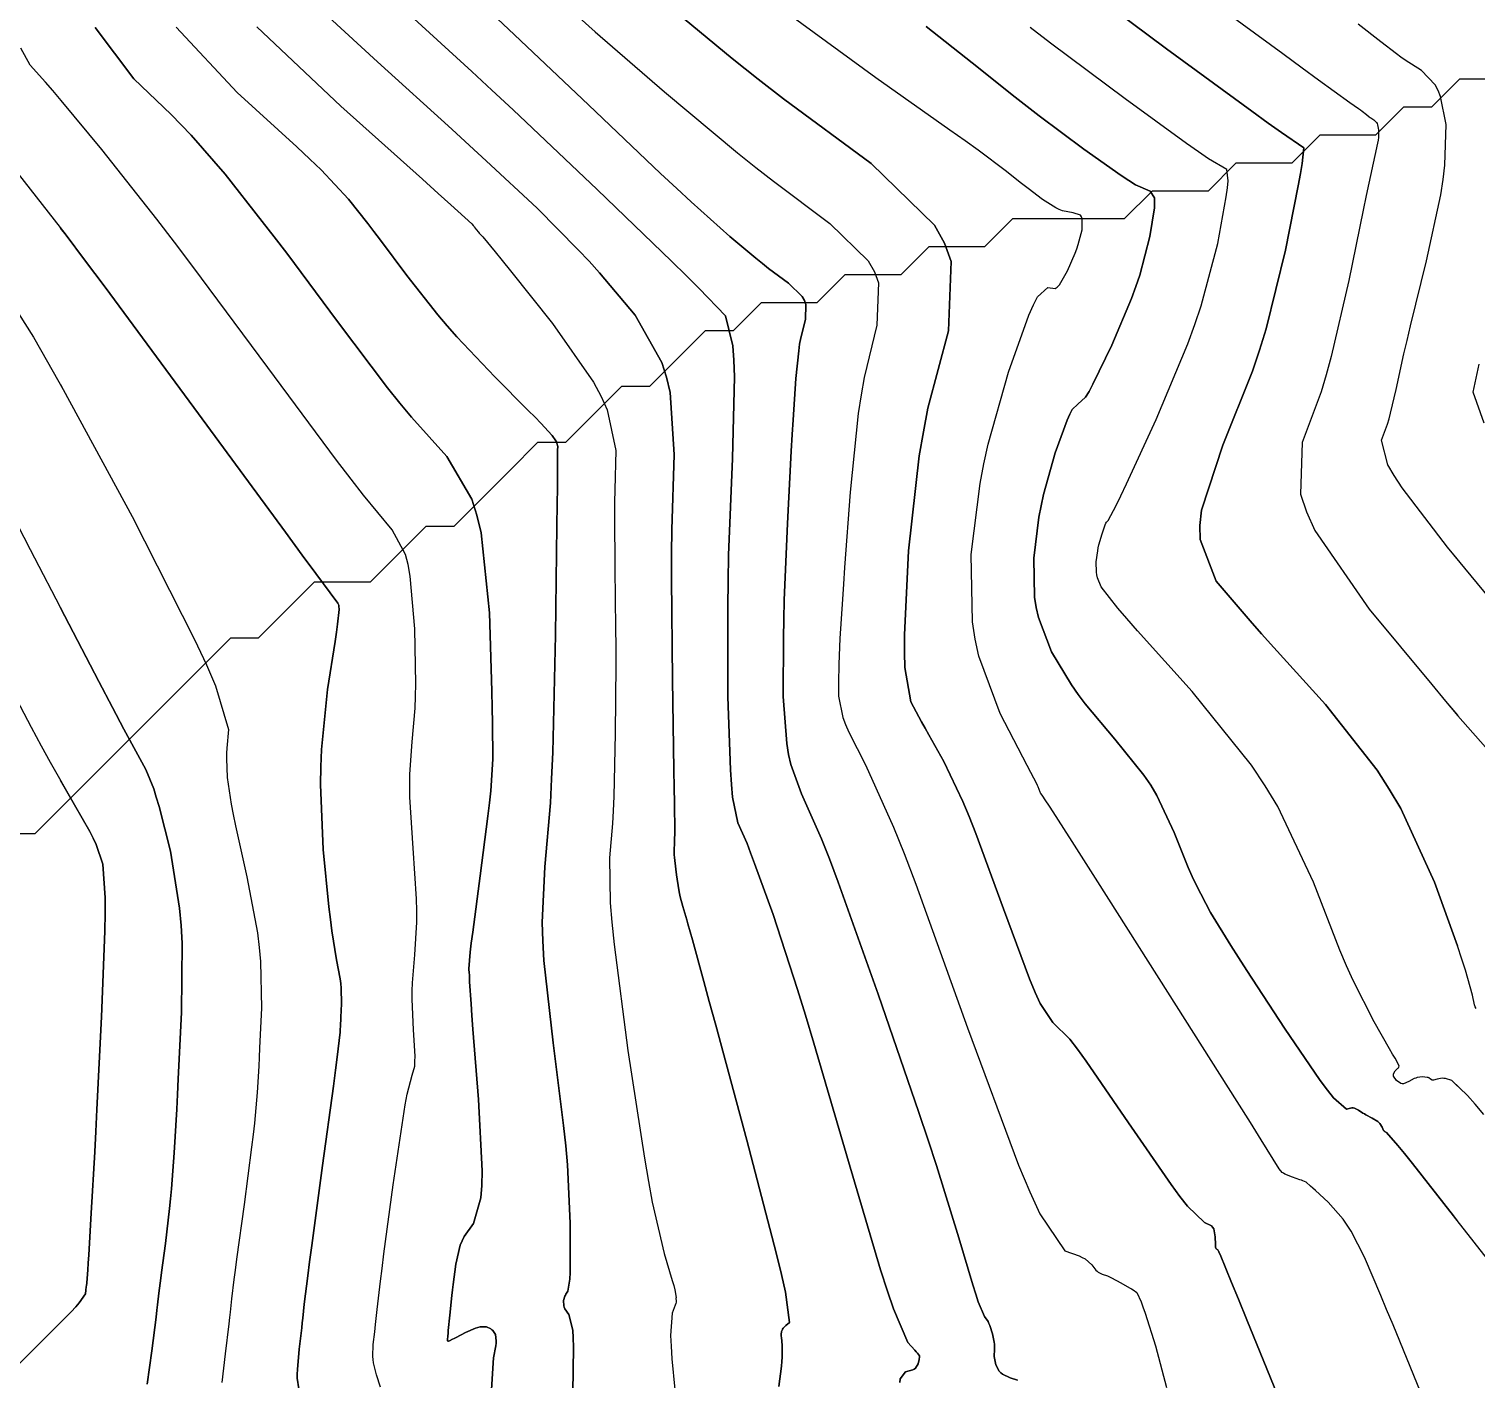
# Model space of a CAD drawing. Header units: metres. Extents: x 837475 to 838479, y 1189012 to 1191015.
# Drawn here: x 837823.8 to 837875.6, y 1189698.7 to 1189747 of the extents above; entities that cross this region are included whole.
import ezdxf

# ---------------------------------------------------------------- set-up
doc = ezdxf.new("R2010")
doc.units = ezdxf.units.M
doc.header["$LTSCALE"] = 0.3
for name, color, linetype in [('COTAS 10', 1, 'Continuous'), ('COTAS INT', 252, 'Continuous'), ('DRENAJE', 5, 'Continuous')]:
    doc.layers.add(name, color=color, linetype=linetype)

msp = doc.modelspace()

# ---------------------------------------------------------------- linework, layer by layer
at = {"layer": 'COTAS 10'}
for points, elevation in [([(837840.549, 1189747.41), (837841.168, 1189746.829), (837843.815, 1189744.318), (837846.401, 1189741.872), (837846.98, 1189741.331), (837847.5, 1189740.851), (837848.882, 1189739.61), (837849.809, 1189738.835), (837850.042, 1189738.648), (837850.265, 1189738.473), (837850.983, 1189737.939), (837851.47, 1189737.463), (837851.547, 1189737.324), (837851.6, 1189737.183), (837851.58, 1189736.647), (837851.416, 1189735.985), (837851.377, 1189735.763), (837851.342, 1189735.525), (837851.239, 1189734.528), (837851.143, 1189733.061), (837851.111, 1189732.527), (837851.078, 1189731.937), (837850.94, 1189729.345), (837850.825, 1189726.6), (837850.806, 1189725.914), (837850.793, 1189725.259), (837850.791, 1189723.162), (837850.913, 1189721.478), (837850.978, 1189721.085), (837851.056, 1189720.723), (837851.448, 1189719.678), (837852.16, 1189718.069), (837852.439, 1189717.352), (837852.754, 1189716.517), (837854.19, 1189712.517), (837855.647, 1189708.28), (837855.975, 1189707.294), (837856.271, 1189706.389), (837857.071, 1189703.8), (837857.57, 1189702.116), (837857.677, 1189701.782), (837857.77, 1189701.506), (837857.995, 1189700.985), (837858.121, 1189700.802), (837858.152, 1189700.738), (837858.182, 1189700.668), (837858.278, 1189700.367), (837858.341, 1189700.069), (837858.35, 1189700), (837858.355, 1189699.938), (837858.346, 1189699.763), (837858.334, 1189699.604), (837858.338, 1189699.551), (837858.345, 1189699.494), (837858.398, 1189699.258), (837858.521, 1189699.027), (837858.572, 1189698.974), (837858.631, 1189698.926), (837858.908, 1189698.79), (837859.176, 1189698.706)], 1750), ([(837859.176, 1189698.706), (837858.908, 1189698.79), (837858.631, 1189698.926), (837858.572, 1189698.974), (837858.521, 1189699.027), (837858.398, 1189699.258), (837858.345, 1189699.494), (837858.338, 1189699.551), (837858.334, 1189699.604), (837858.346, 1189699.763), (837858.355, 1189699.938), (837858.35, 1189700), (837858.341, 1189700.069), (837858.278, 1189700.367), (837858.182, 1189700.668), (837858.152, 1189700.738), (837858.121, 1189700.802), (837857.995, 1189700.985), (837857.77, 1189701.506), (837857.677, 1189701.782), (837857.57, 1189702.116), (837857.071, 1189703.8), (837856.271, 1189706.389), (837855.975, 1189707.294), (837855.647, 1189708.28), (837854.19, 1189712.517), (837852.754, 1189716.517), (837852.439, 1189717.352), (837852.16, 1189718.069), (837851.448, 1189719.678), (837851.056, 1189720.723), (837850.978, 1189721.085), (837850.913, 1189721.478), (837850.791, 1189723.162), (837850.793, 1189725.259), (837850.806, 1189725.914), (837850.825, 1189726.6), (837850.94, 1189729.345), (837851.078, 1189731.937), (837851.111, 1189732.527), (837851.143, 1189733.061), (837851.239, 1189734.528), (837851.342, 1189735.525), (837851.377, 1189735.763), (837851.416, 1189735.985), (837851.58, 1189736.647), (837851.6, 1189737.183), (837851.547, 1189737.324), (837851.47, 1189737.463), (837850.983, 1189737.939), (837850.265, 1189738.473), (837850.042, 1189738.648), (837849.809, 1189738.835), (837848.882, 1189739.61), (837847.5, 1189740.851), (837846.98, 1189741.331), (837846.401, 1189741.872), (837843.815, 1189744.318), (837841.168, 1189746.829), (837840.549, 1189747.41)], 1750), ([(837826.169, 1189747.088), (837827.545, 1189745.249), (837828.888, 1189743.977), (837829.245, 1189743.61), (837829.597, 1189743.237), (837830.814, 1189741.838), (837832.147, 1189740.155), (837832.571, 1189739.602), (837833.018, 1189739.013), (837834.833, 1189736.572), (837836.632, 1189734.198), (837837.069, 1189733.651), (837837.48, 1189733.152), (837838.746, 1189731.746), (837839.647, 1189730.223), (837839.828, 1189729.65), (837839.979, 1189729.011), (837840.276, 1189726.155), (837840.357, 1189723.355), (837840.372, 1189722.751), (837840.383, 1189722.22), (837840.394, 1189720.922), (837840.319, 1189719.786), (837840.275, 1189719.357), (837840.222, 1189718.879), (837839.945, 1189716.741), (837839.675, 1189714.735), (837839.625, 1189714.34), (837839.586, 1189714.015), (837839.536, 1189713.421), (837839.552, 1189713.264), (837839.556, 1189713.215), (837839.558, 1189713.163), (837839.564, 1189712.953), (837839.615, 1189712.169), (837839.646, 1189711.755), (837839.685, 1189711.256), (837839.886, 1189708.742), (837840.011, 1189706.194), (837840, 1189705.673), (837839.971, 1189705.233), (837839.703, 1189704.311), (837839.366, 1189703.845), (837839.293, 1189703.693), (837839.229, 1189703.531), (837839.071, 1189702.859), (837838.977, 1189702.131), (837838.953, 1189701.933), (837838.93, 1189701.736), (837838.857, 1189701.036), (837838.803, 1189700.48), (837838.792, 1189700.374), (837838.784, 1189700.288), (837838.77, 1189700.148), (837838.771, 1189700.139), (837838.771, 1189700.136), (837838.772, 1189700.132), (837838.777, 1189700.116), (837838.791, 1189700.105), (837838.797, 1189700.104), (837838.805, 1189700.104), (837838.842, 1189700.115), (837838.958, 1189700.172), (837839.015, 1189700.201), (837839.082, 1189700.235), (837839.418, 1189700.409), (837839.78, 1189700.569), (837839.864, 1189700.595), (837839.942, 1189700.613), (837840.168, 1189700.613), (837840.328, 1189700.539), (837840.365, 1189700.511), (837840.398, 1189700.48), (837840.489, 1189700.339), (837840.521, 1189700.113), (837840.517, 1189700.027), (837840.507, 1189699.931), (837840.425, 1189699.503), (837840.344, 1189698.376)], 1740), ([(837840.344, 1189698.376), (837840.425, 1189699.503), (837840.507, 1189699.931), (837840.517, 1189700.027), (837840.521, 1189700.113), (837840.489, 1189700.339), (837840.398, 1189700.48), (837840.365, 1189700.511), (837840.328, 1189700.539), (837840.168, 1189700.613), (837839.942, 1189700.613), (837839.864, 1189700.595), (837839.78, 1189700.569), (837839.418, 1189700.409), (837839.082, 1189700.235), (837839.015, 1189700.201), (837838.958, 1189700.172), (837838.842, 1189700.115), (837838.805, 1189700.104), (837838.797, 1189700.104), (837838.791, 1189700.105), (837838.777, 1189700.116), (837838.772, 1189700.132), (837838.771, 1189700.136), (837838.771, 1189700.139), (837838.77, 1189700.148), (837838.784, 1189700.288), (837838.792, 1189700.374), (837838.803, 1189700.48), (837838.857, 1189701.036), (837838.93, 1189701.736), (837838.953, 1189701.933), (837838.977, 1189702.131), (837839.071, 1189702.859), (837839.229, 1189703.531), (837839.293, 1189703.693), (837839.366, 1189703.845), (837839.703, 1189704.311), (837839.971, 1189705.233), (837840, 1189705.673), (837840.011, 1189706.194), (837839.886, 1189708.742), (837839.685, 1189711.256), (837839.646, 1189711.755), (837839.615, 1189712.169), (837839.564, 1189712.953), (837839.558, 1189713.163), (837839.556, 1189713.215), (837839.552, 1189713.264), (837839.536, 1189713.421), (837839.586, 1189714.015), (837839.625, 1189714.34), (837839.675, 1189714.735), (837839.945, 1189716.741), (837840.222, 1189718.879), (837840.275, 1189719.357), (837840.319, 1189719.786), (837840.394, 1189720.922), (837840.383, 1189722.22), (837840.372, 1189722.751), (837840.357, 1189723.355), (837840.276, 1189726.155), (837839.979, 1189729.011), (837839.828, 1189729.65), (837839.647, 1189730.223), (837838.746, 1189731.746), (837837.48, 1189733.152), (837837.069, 1189733.651), (837836.632, 1189734.198), (837834.833, 1189736.572), (837833.018, 1189739.013), (837832.571, 1189739.602), (837832.147, 1189740.155), (837830.814, 1189741.838), (837829.597, 1189743.237), (837829.245, 1189743.61), (837828.888, 1189743.977), (837827.545, 1189745.249), (837826.169, 1189747.088)], 1740), ([(837874.923, 1189709.225), (837874.712, 1189709.428), (837874.486, 1189709.494), (837874.429, 1189709.501), (837874.374, 1189709.504), (837874.197, 1189709.477), (837874.061, 1189709.442), (837874.032, 1189709.44), (837874.008, 1189709.441), (837873.953, 1189709.475), (837873.892, 1189709.52), (837873.864, 1189709.529), (837873.831, 1189709.536), (837873.672, 1189709.551), (837873.479, 1189709.528), (837873.426, 1189709.512), (837873.372, 1189709.492), (837873.176, 1189709.385), (837872.989, 1189709.311), (837872.94, 1189709.311), (837872.893, 1189709.321), (837872.733, 1189709.43), (837872.635, 1189709.586), (837872.627, 1189709.624), (837872.626, 1189709.66), (837872.693, 1189709.773), (837872.786, 1189709.861), (837872.803, 1189709.882), (837872.816, 1189709.9), (837872.828, 1189709.954), (837872.683, 1189710.22), (837872.596, 1189710.373), (837872.489, 1189710.559), (837871.933, 1189711.519), (837871.183, 1189713.005), (837870.953, 1189713.524), (837870.713, 1189714.089), (837869.77, 1189716.515), (837868.492, 1189719.222), (837868.042, 1189719.964), (837867.55, 1189720.703), (837865.427, 1189723.343), (837863.469, 1189725.509), (837863.082, 1189725.949), (837862.761, 1189726.32), (837862.162, 1189727.083), (837862.038, 1189727.41), (837862.016, 1189727.506), (837862.001, 1189727.604), (837861.993, 1189727.978), (837862.042, 1189728.369), (837862.063, 1189728.478), (837862.087, 1189728.587), (837862.198, 1189728.984), (837862.312, 1189729.298), (837862.337, 1189729.355), (837862.359, 1189729.4), (837862.416, 1189729.452), (837862.703, 1189729.986), (837862.87, 1189730.334), (837863.076, 1189730.769), (837864.135, 1189733.064), (837865.269, 1189735.77), (837865.522, 1189736.466), (837865.747, 1189737.137), (837866.341, 1189739.365), (837866.646, 1189741.033), (837866.691, 1189741.351), (837866.718, 1189741.607), (837866.669, 1189742.011), (837866.011, 1189742.396), (837865.654, 1189742.64), (837865.22, 1189742.943), (837863.023, 1189744.532), (837860.357, 1189746.529), (837859.629, 1189747.09)], 1760), ([(837875.866, 1189708.204), (837875.546, 1189708.58), (837875.276, 1189708.887), (837874.712, 1189709.428), (837874.486, 1189709.494), (837874.429, 1189709.501), (837874.374, 1189709.504), (837874.197, 1189709.477), (837874.061, 1189709.442), (837874.032, 1189709.44), (837874.008, 1189709.441), (837873.953, 1189709.475), (837873.892, 1189709.52), (837873.864, 1189709.529), (837873.831, 1189709.536), (837873.672, 1189709.551), (837873.479, 1189709.528), (837873.426, 1189709.512), (837873.372, 1189709.492), (837873.176, 1189709.385), (837872.989, 1189709.311), (837872.94, 1189709.311), (837872.893, 1189709.321), (837872.733, 1189709.43), (837872.635, 1189709.586), (837872.627, 1189709.624), (837872.626, 1189709.66), (837872.693, 1189709.773), (837872.786, 1189709.861), (837872.803, 1189709.882), (837872.816, 1189709.9), (837872.828, 1189709.954), (837872.683, 1189710.22), (837872.596, 1189710.373), (837872.489, 1189710.559), (837871.933, 1189711.519), (837871.183, 1189713.005), (837870.953, 1189713.524), (837870.713, 1189714.089), (837869.77, 1189716.515), (837868.492, 1189719.222), (837868.042, 1189719.964), (837867.55, 1189720.703), (837865.427, 1189723.343), (837863.469, 1189725.509), (837863.082, 1189725.949), (837862.761, 1189726.32), (837862.162, 1189727.083), (837862.038, 1189727.41), (837862.016, 1189727.506), (837862.001, 1189727.604), (837861.993, 1189727.978), (837862.042, 1189728.369), (837862.063, 1189728.478), (837862.087, 1189728.587), (837862.198, 1189728.984), (837862.312, 1189729.298), (837862.337, 1189729.355), (837862.359, 1189729.4), (837862.416, 1189729.452), (837862.703, 1189729.986), (837862.87, 1189730.334), (837863.076, 1189730.769), (837864.135, 1189733.064), (837865.269, 1189735.77), (837865.522, 1189736.466), (837865.747, 1189737.137), (837866.341, 1189739.365), (837866.646, 1189741.033), (837866.691, 1189741.351), (837866.718, 1189741.607), (837866.669, 1189742.011), (837866.011, 1189742.396), (837865.654, 1189742.64), (837865.22, 1189742.943), (837863.023, 1189744.532), (837860.357, 1189746.529), (837859.629, 1189747.09)], 1760), ([(837822.297, 1189725.045), (837823.871, 1189722.058), (837824.227, 1189721.398), (837824.549, 1189720.81), (837825.425, 1189719.291), (837825.977, 1189718.328), (837826.094, 1189718.092), (837826.197, 1189717.868), (837826.44, 1189717.168), (837826.52, 1189715.955), (837826.52, 1189715.408), (837826.51, 1189714.769), (837826.394, 1189711.699), (837826.229, 1189708.392), (837826.188, 1189707.604), (837826.149, 1189706.871), (837826.026, 1189704.685), (837825.934, 1189703.192), (837825.915, 1189702.896), (837825.899, 1189702.651), (837825.864, 1189702.191), (837825.849, 1189702.085), (837825.846, 1189702.063), (837825.844, 1189702.045), (837825.839, 1189702.008), (837825.835, 1189701.966), (837825.832, 1189701.945), (837825.829, 1189701.92), (837825.814, 1189701.796), (837825.597, 1189701.477), (837825.468, 1189701.329), (837825.307, 1189701.155), (837824.475, 1189700.311), (837823.399, 1189699.24)], 1730), ([(837824.923, 1189700.766), (837825.307, 1189701.155), (837825.468, 1189701.329), (837825.597, 1189701.477), (837825.814, 1189701.796), (837825.829, 1189701.92), (837825.832, 1189701.945), (837825.835, 1189701.966), (837825.839, 1189702.008), (837825.844, 1189702.045), (837825.846, 1189702.063), (837825.849, 1189702.085), (837825.864, 1189702.191), (837825.899, 1189702.651), (837825.915, 1189702.896), (837825.934, 1189703.192), (837826.026, 1189704.685), (837826.149, 1189706.871), (837826.188, 1189707.604), (837826.229, 1189708.392), (837826.394, 1189711.699), (837826.51, 1189714.769), (837826.52, 1189715.408), (837826.52, 1189715.955), (837826.44, 1189717.168), (837826.197, 1189717.868), (837826.094, 1189718.092), (837825.977, 1189718.328), (837825.425, 1189719.291), (837824.923, 1189720.161)], 1730)]:
    msp.add_lwpolyline(points, dxfattribs=dict(at, elevation=elevation))
at = {"layer": 'COTAS INT'}
for points, elevation in [([(837845.458, 1189748.894), (837848.964, 1189745.981), (837849.893, 1189745.243), (837850.803, 1189744.535), (837853.939, 1189742.224), (837856.199, 1189740.019), (837856.557, 1189739.376), (837856.798, 1189738.72), (837856.705, 1189736.237), (837855.968, 1189733.467), (837855.805, 1189732.629), (837855.658, 1189731.762), (837855.275, 1189728.374), (837855.124, 1189725.363), (837855.124, 1189724.733), (837855.142, 1189724.192), (837855.358, 1189722.971), (837855.742, 1189722.251), (837855.866, 1189722.025), (837855.998, 1189721.788), (837856.535, 1189720.835), (837857.218, 1189719.403), (837857.442, 1189718.863), (837857.681, 1189718.261), (837858.667, 1189715.569), (837859.598, 1189713.062), (837859.803, 1189712.576), (837859.983, 1189712.181), (837860.443, 1189711.504), (837861.045, 1189710.9), (837861.315, 1189710.55), (837861.631, 1189710.121), (837863.149, 1189707.912), (837864.667, 1189705.708), (837864.984, 1189705.281), (837865.255, 1189704.935), (837865.861, 1189704.348), (837866.11, 1189704.229), (837866.157, 1189704.177), (837866.195, 1189704.117), (837866.252, 1189703.831), (837866.253, 1189703.559), (837866.255, 1189703.507), (837866.258, 1189703.465), (837866.277, 1189703.399), (837866.301, 1189703.394), (837866.308, 1189703.39), (837866.314, 1189703.386), (837866.337, 1189703.366), (837866.364, 1189703.326), (837866.373, 1189703.31), (837866.383, 1189703.291), (837866.423, 1189703.205), (837866.837, 1189702.198), (837867.082, 1189701.599), (837867.384, 1189700.861), (837868.946, 1189697.039)], 1754), ([(837868.946, 1189697.039), (837867.384, 1189700.861), (837867.082, 1189701.599), (837866.837, 1189702.198), (837866.423, 1189703.205), (837866.383, 1189703.291), (837866.373, 1189703.31), (837866.364, 1189703.326), (837866.337, 1189703.366), (837866.314, 1189703.386), (837866.308, 1189703.39), (837866.301, 1189703.394), (837866.277, 1189703.399), (837866.258, 1189703.465), (837866.255, 1189703.507), (837866.253, 1189703.559), (837866.252, 1189703.831), (837866.195, 1189704.117), (837866.157, 1189704.177), (837866.11, 1189704.229), (837865.861, 1189704.348), (837865.255, 1189704.935), (837864.984, 1189705.281), (837864.667, 1189705.708), (837863.149, 1189707.912), (837861.631, 1189710.121), (837861.315, 1189710.55), (837861.045, 1189710.9), (837860.443, 1189711.504), (837859.983, 1189712.181), (837859.803, 1189712.576), (837859.598, 1189713.062), (837858.667, 1189715.569), (837857.681, 1189718.261), (837857.442, 1189718.863), (837857.218, 1189719.403), (837856.535, 1189720.835), (837855.998, 1189721.788), (837855.866, 1189722.025), (837855.742, 1189722.251), (837855.358, 1189722.971), (837855.142, 1189724.192), (837855.124, 1189724.733), (837855.124, 1189725.363), (837855.275, 1189728.374), (837855.658, 1189731.762), (837855.805, 1189732.629), (837855.968, 1189733.467), (837856.705, 1189736.237), (837856.798, 1189738.72), (837856.557, 1189739.376), (837856.199, 1189740.019), (837853.939, 1189742.224), (837850.803, 1189744.535), (837849.893, 1189745.243), (837848.964, 1189745.981), (837845.458, 1189748.894)], 1754), ([(837860.76, 1189749.131), (837864.503, 1189746.326), (837867.557, 1189744.095), (837868.146, 1189743.669), (837868.624, 1189743.327), (837869.421, 1189742.785), (837869.364, 1189742.224), (837869.303, 1189741.87), (837869.223, 1189741.429), (837868.77, 1189739.122), (837868.072, 1189736.307), (837867.837, 1189735.547), (837867.583, 1189734.796), (837866.517, 1189732.15), (837865.761, 1189729.829), (837865.703, 1189729.281), (837865.711, 1189728.775), (837866.286, 1189727.289), (837867.494, 1189725.871), (837867.902, 1189725.407), (837868.341, 1189724.912), (837870.19, 1189722.868), (837872.039, 1189720.528), (837872.479, 1189719.847), (837872.887, 1189719.151), (837874.097, 1189716.519), (837874.916, 1189714.242), (837874.923, 1189714.22)], 1762), ([(837875.587, 1189712.001), (837875.556, 1189712.057), (837875.527, 1189712.126), (837875.451, 1189712.48), (837875.21, 1189713.366), (837875.077, 1189713.769), (837874.916, 1189714.242), (837874.097, 1189716.519), (837872.887, 1189719.151), (837872.479, 1189719.847), (837872.039, 1189720.528), (837870.19, 1189722.868), (837868.341, 1189724.912), (837867.902, 1189725.407), (837867.494, 1189725.871), (837866.286, 1189727.289), (837865.711, 1189728.775), (837865.703, 1189729.281), (837865.761, 1189729.829), (837866.517, 1189732.15), (837867.583, 1189734.796), (837867.837, 1189735.547), (837868.072, 1189736.307), (837868.77, 1189739.122), (837869.223, 1189741.429), (837869.303, 1189741.87), (837869.364, 1189742.224), (837869.421, 1189742.785), (837868.624, 1189743.327), (837868.146, 1189743.669), (837867.557, 1189744.095), (837864.503, 1189746.326), (837860.76, 1189749.131)], 1762), ([(837865.183, 1189748.707), (837868.667, 1189746.153), (837869.363, 1189745.644), (837869.943, 1189745.221), (837871.066, 1189744.408), (837871.378, 1189744.188), (837871.446, 1189744.139), (837871.506, 1189744.095), (837871.659, 1189743.977), (837871.763, 1189743.897), (837871.792, 1189743.875), (837871.822, 1189743.855), (837871.931, 1189743.785), (837872.023, 1189743.689), (837872.043, 1189743.652), (837872.059, 1189743.611), (837872.097, 1189743.424), (837872.088, 1189743.152), (837872.076, 1189743.058), (837872.059, 1189742.955), (837871.964, 1189742.512), (837871.746, 1189741.524), (837871.652, 1189741.076), (837871.543, 1189740.554), (837871.03, 1189738.039), (837870.404, 1189735.321), (837870.224, 1189734.67), (837870.041, 1189734.063), (837869.357, 1189732.24), (837869.299, 1189730.392), (837869.51, 1189729.77), (837869.819, 1189729.099), (837871.759, 1189726.28), (837873.996, 1189723.586), (837874.493, 1189722.995), (837874.923, 1189722.488)], 1764), ([(837865.183, 1189748.707), (837868.667, 1189746.153), (837869.363, 1189745.644), (837869.943, 1189745.221), (837871.066, 1189744.408), (837871.378, 1189744.188), (837871.446, 1189744.139), (837871.506, 1189744.095), (837871.659, 1189743.977), (837871.763, 1189743.897), (837871.792, 1189743.875), (837871.822, 1189743.855), (837871.931, 1189743.785), (837872.023, 1189743.689), (837872.043, 1189743.652), (837872.059, 1189743.611), (837872.097, 1189743.424), (837872.088, 1189743.152), (837872.076, 1189743.058), (837872.059, 1189742.955), (837871.964, 1189742.512), (837871.746, 1189741.524), (837871.652, 1189741.076), (837871.543, 1189740.554), (837871.03, 1189738.039), (837870.404, 1189735.321), (837870.224, 1189734.67), (837870.041, 1189734.063), (837869.357, 1189732.24), (837869.299, 1189730.392), (837869.51, 1189729.77), (837869.819, 1189729.099), (837871.759, 1189726.28), (837873.996, 1189723.586), (837874.493, 1189722.995), (837874.937, 1189722.472), (837876.1, 1189721.14)], 1764), ([(837833.927, 1189748.003), (837836.274, 1189745.855), (837838.927, 1189743.455), (837839.566, 1189742.87), (837840.163, 1189742.32), (837841.977, 1189740.622), (837843.455, 1189739.14), (837843.842, 1189738.727), (837844.218, 1189738.312), (837845.494, 1189736.8), (837846.445, 1189735.11), (837846.615, 1189734.582), (837846.746, 1189734.028), (837846.885, 1189731.812), (837846.801, 1189729.126), (837846.791, 1189728.276), (837846.787, 1189727.379), (837846.822, 1189723.757), (837846.879, 1189720.535), (837846.89, 1189719.89), (837846.898, 1189719.353), (837846.909, 1189718.306), (837846.902, 1189718.004), (837846.899, 1189717.936), (837846.896, 1189717.875), (837846.882, 1189717.71), (837846.885, 1189717.495), (837846.893, 1189717.402), (837846.904, 1189717.294), (837846.97, 1189716.786), (837847.057, 1189716.244), (837847.081, 1189716.116), (837847.106, 1189715.998), (837847.194, 1189715.649), (837847.302, 1189715.291), (837847.338, 1189715.167), (837847.377, 1189715.032), (837847.541, 1189714.455), (837847.95, 1189712.962), (837848.144, 1189712.249), (837848.373, 1189711.407), (837849.488, 1189707.286), (837850.539, 1189703.266), (837850.726, 1189702.487), (837850.869, 1189701.854), (837851.01, 1189700.774), (837850.883, 1189700.662), (837850.858, 1189700.637), (837850.836, 1189700.616), (837850.789, 1189700.564), (837850.767, 1189700.526), (837850.761, 1189700.514), (837850.755, 1189700.501), (837850.731, 1189700.446), (837850.719, 1189700.335), (837850.72, 1189700.285), (837850.722, 1189700.228), (837850.747, 1189699.954), (837850.751, 1189699.53), (837850.741, 1189699.378), (837850.725, 1189699.21), (837850.627, 1189698.479)], 1746), ([(837850.627, 1189698.479), (837850.725, 1189699.21), (837850.741, 1189699.378), (837850.751, 1189699.53), (837850.747, 1189699.954), (837850.722, 1189700.228), (837850.72, 1189700.285), (837850.719, 1189700.335), (837850.731, 1189700.446), (837850.755, 1189700.501), (837850.761, 1189700.514), (837850.767, 1189700.526), (837850.789, 1189700.564), (837850.836, 1189700.616), (837850.858, 1189700.637), (837850.883, 1189700.662), (837851.01, 1189700.774), (837850.869, 1189701.854), (837850.726, 1189702.487), (837850.539, 1189703.266), (837849.488, 1189707.286), (837848.373, 1189711.407), (837848.144, 1189712.249), (837847.95, 1189712.962), (837847.541, 1189714.455), (837847.377, 1189715.032), (837847.338, 1189715.167), (837847.302, 1189715.291), (837847.194, 1189715.649), (837847.106, 1189715.998), (837847.081, 1189716.116), (837847.057, 1189716.244), (837846.97, 1189716.786), (837846.904, 1189717.294), (837846.893, 1189717.402), (837846.885, 1189717.495), (837846.882, 1189717.71), (837846.896, 1189717.875), (837846.899, 1189717.936), (837846.902, 1189718.004), (837846.909, 1189718.306), (837846.898, 1189719.353), (837846.89, 1189719.89), (837846.879, 1189720.535), (837846.822, 1189723.757), (837846.787, 1189727.379), (837846.791, 1189728.276), (837846.801, 1189729.126), (837846.885, 1189731.812), (837846.746, 1189734.028), (837846.615, 1189734.582), (837846.445, 1189735.11), (837845.494, 1189736.8), (837844.218, 1189738.312), (837843.842, 1189738.727), (837843.455, 1189739.14), (837841.977, 1189740.622), (837840.163, 1189742.32), (837839.566, 1189742.87), (837838.927, 1189743.455), (837836.274, 1189745.855), (837833.927, 1189748.003)], 1746), ([(837854.961, 1189698.622), (837854.972, 1189698.759), (837855.164, 1189699.003), (837855.423, 1189699.077), (837855.477, 1189699.106), (837855.522, 1189699.139), (837855.618, 1189699.292), (837855.651, 1189699.444), (837855.656, 1189699.477), (837855.66, 1189699.505), (837855.66, 1189699.575), (837855.59, 1189699.675), (837855.55, 1189699.723), (837855.5, 1189699.779), (837855.247, 1189700.057), (837854.732, 1189701.253), (837854.517, 1189701.888), (837854.271, 1189702.656), (837853.124, 1189706.528), (837851.888, 1189710.761), (837851.586, 1189711.757), (837851.302, 1189712.676), (837850.423, 1189715.359), (837849.765, 1189717.19), (837849.621, 1189717.573), (837849.493, 1189717.902), (837849.167, 1189718.638), (837848.979, 1189719.564), (837848.938, 1189720.012), (837848.902, 1189720.542), (837848.812, 1189723.15), (837848.801, 1189726.372), (837848.814, 1189727.29), (837848.834, 1189728.219), (837848.968, 1189731.67), (837849.04, 1189734.596), (837849.021, 1189735.195), (837848.986, 1189735.703), (837848.719, 1189736.772), (837847.786, 1189737.753), (837847.331, 1189738.205), (837846.79, 1189738.735), (837844.126, 1189741.298), (837841.121, 1189744.141), (837840.365, 1189744.847), (837839.642, 1189745.518), (837837.309, 1189747.65)], 1748), ([(837837.309, 1189747.65), (837839.642, 1189745.518), (837840.365, 1189744.847), (837841.121, 1189744.141), (837844.126, 1189741.298), (837846.79, 1189738.735), (837847.331, 1189738.205), (837847.786, 1189737.753), (837848.719, 1189736.772), (837848.986, 1189735.703), (837849.021, 1189735.195), (837849.04, 1189734.596), (837848.968, 1189731.67), (837848.834, 1189728.219), (837848.814, 1189727.29), (837848.801, 1189726.372), (837848.812, 1189723.15), (837848.902, 1189720.542), (837848.938, 1189720.012), (837848.979, 1189719.564), (837849.167, 1189718.638), (837849.493, 1189717.902), (837849.621, 1189717.573), (837849.765, 1189717.19), (837850.423, 1189715.359), (837851.302, 1189712.676), (837851.586, 1189711.757), (837851.888, 1189710.761), (837853.124, 1189706.528), (837854.271, 1189702.656), (837854.517, 1189701.888), (837854.732, 1189701.253), (837855.247, 1189700.057), (837855.5, 1189699.779), (837855.55, 1189699.723), (837855.59, 1189699.675), (837855.66, 1189699.575), (837855.66, 1189699.505), (837855.656, 1189699.477), (837855.651, 1189699.444), (837855.618, 1189699.292), (837855.522, 1189699.139), (837855.477, 1189699.106), (837855.423, 1189699.077), (837855.164, 1189699.003), (837854.972, 1189698.759), (837854.961, 1189698.622)], 1748), ([(837843.488, 1189747.442), (837844.06, 1189746.938), (837846.54, 1189744.792), (837849.154, 1189742.608), (837849.81, 1189742.081), (837850.438, 1189741.587), (837852.461, 1189740.082), (837853.834, 1189738.741), (837854.052, 1189738.35), (837854.199, 1189737.952), (837854.142, 1189736.442), (837853.681, 1189734.575), (837853.573, 1189733.951), (837853.473, 1189733.28), (837853.183, 1189730.469), (837852.985, 1189727.772), (837852.943, 1189727.172), (837852.906, 1189726.637), (837852.82, 1189725.235), (837852.782, 1189724.32), (837852.775, 1189724.091), (837852.771, 1189723.873), (837852.77, 1189723.174), (837852.924, 1189722.414), (837853.017, 1189722.158), (837853.132, 1189721.881), (837853.728, 1189720.717), (837854.738, 1189718.487), (837855.114, 1189717.539), (837855.531, 1189716.447), (837857.385, 1189711.309), (837859.212, 1189706.391), (837859.613, 1189705.438), (837859.968, 1189704.662), (837860.868, 1189703.335), (837861.382, 1189703.152), (837861.493, 1189703.098), (837861.59, 1189703.042), (837861.829, 1189702.828), (837861.978, 1189702.641), (837862.019, 1189702.602), (837862.06, 1189702.57), (837862.207, 1189702.501), (837862.397, 1189702.434), (837862.466, 1189702.404), (837862.541, 1189702.367), (837862.871, 1189702.192), (837863.187, 1189702.01), (837863.253, 1189701.97), (837863.311, 1189701.934), (837863.446, 1189701.843), (837863.594, 1189701.513), (837863.66, 1189701.326), (837863.738, 1189701.099), (837864.109, 1189699.934), (837864.501, 1189698.445)], 1752), ([(837843.488, 1189747.442), (837844.06, 1189746.938), (837846.54, 1189744.792), (837849.154, 1189742.608), (837849.81, 1189742.081), (837850.438, 1189741.587), (837852.461, 1189740.082), (837853.834, 1189738.741), (837854.052, 1189738.35), (837854.199, 1189737.952), (837854.142, 1189736.442), (837853.681, 1189734.575), (837853.573, 1189733.951), (837853.473, 1189733.28), (837853.183, 1189730.469), (837852.985, 1189727.772), (837852.943, 1189727.172), (837852.906, 1189726.637), (837852.82, 1189725.235), (837852.782, 1189724.32), (837852.775, 1189724.091), (837852.771, 1189723.873), (837852.77, 1189723.174), (837852.924, 1189722.414), (837853.017, 1189722.158), (837853.132, 1189721.881), (837853.728, 1189720.717), (837854.738, 1189718.487), (837855.114, 1189717.539), (837855.531, 1189716.447), (837857.385, 1189711.309), (837859.212, 1189706.391), (837859.613, 1189705.438), (837859.968, 1189704.662), (837860.868, 1189703.335), (837861.382, 1189703.152), (837861.493, 1189703.098), (837861.59, 1189703.042), (837861.829, 1189702.828), (837861.978, 1189702.641), (837862.019, 1189702.602), (837862.06, 1189702.57), (837862.207, 1189702.501), (837862.397, 1189702.434), (837862.466, 1189702.404), (837862.541, 1189702.367), (837862.871, 1189702.192), (837863.187, 1189702.01), (837863.253, 1189701.97), (837863.311, 1189701.934), (837863.446, 1189701.843), (837863.594, 1189701.513), (837863.66, 1189701.326), (837863.738, 1189701.099), (837864.109, 1189699.934), (837864.501, 1189698.445)], 1752), ([(837873.6, 1189698.286), (837872.612, 1189700.689), (837872.384, 1189701.237), (837872.176, 1189701.734), (837871.589, 1189703.101), (837871.113, 1189704.033), (837870.974, 1189704.255), (837870.832, 1189704.461), (837870.294, 1189705.074), (837869.833, 1189705.494), (837869.74, 1189705.578), (837869.661, 1189705.648), (837869.499, 1189705.783), (837869.385, 1189705.838), (837869.336, 1189705.857), (837869.279, 1189705.878), (837869.011, 1189705.969), (837868.745, 1189706.077), (837868.69, 1189706.108), (837868.642, 1189706.14), (837868.536, 1189706.262), (837867.892, 1189707.308), (837867.506, 1189707.923), (837867.029, 1189708.679), (837864.557, 1189712.583), (837862.048, 1189716.533), (837861.549, 1189717.318), (837861.134, 1189717.969), (837860.34, 1189719.205), (837860.144, 1189719.498), (837860.105, 1189719.554), (837860.074, 1189719.599), (837860.017, 1189719.673), (837859.999, 1189719.699), (837859.992, 1189719.714), (837859.985, 1189719.733), (837859.949, 1189719.83), (837859.911, 1189719.933), (837859.902, 1189719.956), (837859.893, 1189719.977), (837859.867, 1189720.032), (837859.652, 1189720.443), (837859.524, 1189720.688), (837859.367, 1189720.989), (837858.555, 1189722.553), (837857.784, 1189724.602), (837857.653, 1189725.21), (837857.559, 1189725.836), (837857.514, 1189728.242), (837857.834, 1189730.775), (837857.968, 1189731.48), (837858.123, 1189732.188), (837858.847, 1189734.758), (837859.582, 1189736.795), (837859.744, 1189737.165), (837859.888, 1189737.452), (837860.257, 1189737.791), (837860.518, 1189737.754), (837860.594, 1189737.805), (837860.672, 1189737.882), (837860.966, 1189738.379), (837861.231, 1189739.011), (837861.291, 1189739.174), (837861.343, 1189739.331), (837861.482, 1189739.852), (837861.493, 1189740.241), (837861.465, 1189740.314), (837861.424, 1189740.373), (837861.165, 1189740.464), (837860.785, 1189740.535), (837860.668, 1189740.581), (837860.546, 1189740.638), (837860.063, 1189740.942), (837859.551, 1189741.326), (837859.412, 1189741.433), (837859.273, 1189741.542), (837858.777, 1189741.938), (837857.763, 1189742.695), (837857.296, 1189743.031), (837856.749, 1189743.422), (837854.103, 1189745.289), (837851.012, 1189747.543)], 1756), ([(837873.6, 1189698.286), (837872.612, 1189700.689), (837872.384, 1189701.237), (837872.176, 1189701.734), (837871.589, 1189703.101), (837871.113, 1189704.033), (837870.974, 1189704.255), (837870.832, 1189704.461), (837870.294, 1189705.074), (837869.833, 1189705.494), (837869.74, 1189705.578), (837869.661, 1189705.648), (837869.499, 1189705.783), (837869.385, 1189705.838), (837869.336, 1189705.857), (837869.279, 1189705.878), (837869.011, 1189705.969), (837868.745, 1189706.077), (837868.69, 1189706.108), (837868.642, 1189706.14), (837868.536, 1189706.262), (837867.892, 1189707.308), (837867.506, 1189707.923), (837867.029, 1189708.679), (837864.557, 1189712.583), (837862.048, 1189716.533), (837861.549, 1189717.318), (837861.134, 1189717.969), (837860.34, 1189719.205), (837860.144, 1189719.498), (837860.105, 1189719.554), (837860.074, 1189719.599), (837860.017, 1189719.673), (837859.999, 1189719.699), (837859.992, 1189719.714), (837859.985, 1189719.733), (837859.949, 1189719.83), (837859.911, 1189719.933), (837859.902, 1189719.956), (837859.893, 1189719.977), (837859.867, 1189720.032), (837859.652, 1189720.443), (837859.524, 1189720.688), (837859.367, 1189720.989), (837858.555, 1189722.553), (837857.784, 1189724.602), (837857.653, 1189725.21), (837857.559, 1189725.836), (837857.514, 1189728.242), (837857.834, 1189730.775), (837857.968, 1189731.48), (837858.123, 1189732.188), (837858.847, 1189734.758), (837859.582, 1189736.795), (837859.744, 1189737.165), (837859.888, 1189737.452), (837860.257, 1189737.791), (837860.518, 1189737.754), (837860.594, 1189737.805), (837860.672, 1189737.882), (837860.966, 1189738.379), (837861.231, 1189739.011), (837861.291, 1189739.174), (837861.343, 1189739.331), (837861.482, 1189739.852), (837861.493, 1189740.241), (837861.465, 1189740.314), (837861.424, 1189740.373), (837861.165, 1189740.464), (837860.785, 1189740.535), (837860.668, 1189740.581), (837860.546, 1189740.638), (837860.063, 1189740.942), (837859.551, 1189741.326), (837859.412, 1189741.433), (837859.273, 1189741.542), (837858.777, 1189741.938), (837857.763, 1189742.695), (837857.296, 1189743.031), (837856.749, 1189743.422), (837854.103, 1189745.289), (837851.012, 1189747.543)], 1756), ([(837829.062, 1189747.103), (837831.248, 1189744.761), (837833.384, 1189742.818), (837833.845, 1189742.383), (837834.248, 1189741.993), (837835.23, 1189740.954), (837835.922, 1189740.08), (837836.142, 1189739.794), (837836.375, 1189739.487), (837837.317, 1189738.22), (837838.423, 1189736.816), (837838.758, 1189736.423), (837839.107, 1189736.029), (837840.47, 1189734.594), (837841.664, 1189733.392), (837841.906, 1189733.145), (837842.109, 1189732.936), (837842.521, 1189732.491), (837842.648, 1189732.308), (837842.672, 1189732.264), (837842.691, 1189732.223), (837842.718, 1189732.096), (837842.714, 1189731.975), (837842.714, 1189731.936), (837842.713, 1189731.895), (837842.715, 1189731.731), (837842.705, 1189730.646), (837842.698, 1189730.024), (837842.688, 1189729.263), (837842.637, 1189725.357), (837842.54, 1189721.156), (837842.501, 1189720.21), (837842.457, 1189719.358), (837842.257, 1189717.064), (837842.161, 1189715.077), (837842.183, 1189714.419), (837842.225, 1189713.714), (837842.553, 1189710.777), (837842.93, 1189707.814), (837843.003, 1189707.092), (837843.063, 1189706.413), (837843.168, 1189704.319), (837843.166, 1189702.842), (837843.159, 1189702.553), (837843.148, 1189702.315), (837843.085, 1189701.89), (837843.011, 1189701.785), (837842.994, 1189701.75), (837842.977, 1189701.712), (837842.93, 1189701.554), (837842.935, 1189701.37), (837842.953, 1189701.317), (837842.977, 1189701.263), (837843.121, 1189701.059), (837843.258, 1189700.5), (837843.276, 1189700.223), (837843.287, 1189699.893), (837843.258, 1189698.257)], 1742), ([(837843.258, 1189698.257), (837843.287, 1189699.893), (837843.276, 1189700.223), (837843.258, 1189700.5), (837843.121, 1189701.059), (837842.977, 1189701.263), (837842.953, 1189701.317), (837842.935, 1189701.37), (837842.93, 1189701.554), (837842.977, 1189701.712), (837842.994, 1189701.75), (837843.011, 1189701.785), (837843.085, 1189701.89), (837843.148, 1189702.315), (837843.159, 1189702.553), (837843.166, 1189702.842), (837843.168, 1189704.319), (837843.063, 1189706.413), (837843.003, 1189707.092), (837842.93, 1189707.814), (837842.553, 1189710.777), (837842.225, 1189713.714), (837842.183, 1189714.419), (837842.161, 1189715.077), (837842.257, 1189717.064), (837842.457, 1189719.358), (837842.501, 1189720.21), (837842.54, 1189721.156), (837842.637, 1189725.357), (837842.688, 1189729.263), (837842.698, 1189730.024), (837842.705, 1189730.646), (837842.715, 1189731.731), (837842.713, 1189731.895), (837842.714, 1189731.936), (837842.714, 1189731.975), (837842.718, 1189732.096), (837842.691, 1189732.223), (837842.672, 1189732.264), (837842.648, 1189732.308), (837842.521, 1189732.491), (837842.109, 1189732.936), (837841.906, 1189733.145), (837841.664, 1189733.392), (837840.47, 1189734.594), (837839.107, 1189736.029), (837838.758, 1189736.423), (837838.423, 1189736.816), (837837.317, 1189738.22), (837836.375, 1189739.487), (837836.142, 1189739.794), (837835.922, 1189740.08), (837835.23, 1189740.954), (837834.248, 1189741.993), (837833.845, 1189742.383), (837833.384, 1189742.818), (837831.248, 1189744.761), (837829.062, 1189747.103)], 1742), ([(837831.955, 1189747.118), (837834.952, 1189744.272), (837837.881, 1189741.66), (837838.444, 1189741.156), (837838.899, 1189740.749), (837839.647, 1189740.071), (837839.698, 1189740.006), (837839.714, 1189739.985), (837839.731, 1189739.962), (837839.801, 1189739.868), (837839.883, 1189739.764), (837839.908, 1189739.735), (837839.934, 1189739.706), (837840.035, 1189739.6), (837840.482, 1189739.06), (837840.726, 1189738.757), (837841.023, 1189738.389), (837842.527, 1189736.505), (837843.998, 1189734.397), (837844.274, 1189733.888), (837844.492, 1189733.411), (837844.801, 1189731.954), (837844.757, 1189730.55), (837844.752, 1189730.106), (837844.75, 1189729.637), (837844.768, 1189727.744), (837844.792, 1189725.59), (837844.794, 1189724.957), (837844.793, 1189724.308), (837844.773, 1189721.832), (837844.721, 1189719.58), (837844.7, 1189719.073), (837844.677, 1189718.616), (837844.57, 1189717.387), (837844.595, 1189715.783), (837844.655, 1189715.09), (837844.739, 1189714.289), (837845.231, 1189710.5), (837845.821, 1189706.653), (837845.965, 1189705.817), (837846.101, 1189705.079), (837846.523, 1189703.242), (837846.814, 1189702.276), (837846.868, 1189702.088), (837846.909, 1189701.934), (837846.961, 1189701.664), (837846.946, 1189701.623), (837846.945, 1189701.614), (837846.946, 1189701.605), (837846.962, 1189701.579), (837846.955, 1189701.493), (837846.942, 1189701.447), (837846.923, 1189701.39), (837846.813, 1189701.105), (837846.757, 1189700.304), (837846.773, 1189699.923), (837846.801, 1189699.473), (837847.014, 1189697.272)], 1744), ([(837831.955, 1189747.118), (837834.952, 1189744.272), (837837.881, 1189741.66), (837838.444, 1189741.156), (837838.899, 1189740.749), (837839.647, 1189740.071), (837839.698, 1189740.006), (837839.714, 1189739.985), (837839.731, 1189739.962), (837839.801, 1189739.868), (837839.883, 1189739.764), (837839.908, 1189739.735), (837839.934, 1189739.706), (837840.035, 1189739.6), (837840.482, 1189739.06), (837840.726, 1189738.757), (837841.023, 1189738.389), (837842.527, 1189736.505), (837843.998, 1189734.397), (837844.274, 1189733.888), (837844.492, 1189733.411), (837844.801, 1189731.954), (837844.757, 1189730.55), (837844.752, 1189730.106), (837844.75, 1189729.637), (837844.768, 1189727.744), (837844.792, 1189725.59), (837844.794, 1189724.957), (837844.793, 1189724.308), (837844.773, 1189721.832), (837844.721, 1189719.58), (837844.7, 1189719.073), (837844.677, 1189718.616), (837844.57, 1189717.387), (837844.595, 1189715.783), (837844.655, 1189715.09), (837844.739, 1189714.289), (837845.231, 1189710.5), (837845.821, 1189706.653), (837845.965, 1189705.817), (837846.101, 1189705.079), (837846.523, 1189703.242), (837846.814, 1189702.276), (837846.868, 1189702.088), (837846.909, 1189701.934), (837846.961, 1189701.664), (837846.946, 1189701.623), (837846.945, 1189701.614), (837846.946, 1189701.605), (837846.962, 1189701.579), (837846.955, 1189701.493), (837846.942, 1189701.447), (837846.923, 1189701.39), (837846.813, 1189701.105), (837846.757, 1189700.304), (837846.773, 1189699.923), (837846.801, 1189699.473), (837847.014, 1189697.272)], 1744), ([(837855.899, 1189747.127), (837857.551, 1189745.827), (837859.089, 1189744.597), (837859.52, 1189744.261), (837859.954, 1189743.927), (837861.543, 1189742.737), (837862.883, 1189741.791), (837863.161, 1189741.61), (837863.398, 1189741.465), (837863.917, 1189741.238), (837864.071, 1189740.99), (837864.078, 1189740.833), (837864.07, 1189740.637), (837863.911, 1189739.608), (837863.545, 1189738.234), (837863.406, 1189737.82), (837863.25, 1189737.391), (837862.551, 1189735.721), (837861.874, 1189734.326), (837861.732, 1189734.07), (837861.61, 1189733.87), (837861.336, 1189733.621), (837861.124, 1189733.426), (837861.041, 1189733.26), (837860.947, 1189733.046), (837860.522, 1189731.871), (837860.105, 1189730.387), (837860.016, 1189729.979), (837859.938, 1189729.572), (837859.753, 1189728.11), (837859.784, 1189726.712), (837859.842, 1189726.345), (837859.921, 1189725.986), (837860.387, 1189724.763), (837861.104, 1189723.575), (837861.341, 1189723.237), (837861.596, 1189722.897), (837862.658, 1189721.637), (837863.698, 1189720.344), (837863.939, 1189719.983), (837864.159, 1189719.619), (837864.785, 1189718.293), (837865.284, 1189717.042), (837865.424, 1189716.725), (837865.566, 1189716.422), (837866.084, 1189715.435), (837866.807, 1189714.252), (837867.078, 1189713.824), (837867.38, 1189713.354), (837868.723, 1189711.294), (837870.003, 1189709.427), (837870.265, 1189709.077), (837870.487, 1189708.8), (837870.952, 1189708.404), (837871.142, 1189708.447), (837871.189, 1189708.445), (837871.235, 1189708.439), (837871.382, 1189708.369), (837871.536, 1189708.26), (837871.587, 1189708.229), (837871.64, 1189708.197), (837871.861, 1189708.078), (837872.064, 1189707.954), (837872.106, 1189707.919), (837872.143, 1189707.883), (837872.225, 1189707.752), (837872.274, 1189707.642), (837872.29, 1189707.62), (837872.306, 1189707.601), (837872.373, 1189707.563), (837872.785, 1189707.098), (837873.019, 1189706.81), (837873.305, 1189706.453), (837874.772, 1189704.59), (837874.923, 1189704.397)], 1758), ([(837876.261, 1189702.696), (837874.772, 1189704.59), (837873.305, 1189706.453), (837873.019, 1189706.81), (837872.785, 1189707.098), (837872.373, 1189707.563), (837872.306, 1189707.601), (837872.29, 1189707.62), (837872.274, 1189707.642), (837872.225, 1189707.752), (837872.143, 1189707.883), (837872.106, 1189707.919), (837872.064, 1189707.954), (837871.861, 1189708.078), (837871.64, 1189708.197), (837871.587, 1189708.229), (837871.536, 1189708.26), (837871.382, 1189708.369), (837871.235, 1189708.439), (837871.189, 1189708.445), (837871.142, 1189708.447), (837870.952, 1189708.404), (837870.487, 1189708.8), (837870.265, 1189709.077), (837870.003, 1189709.427), (837868.723, 1189711.294), (837867.38, 1189713.354), (837867.078, 1189713.824), (837866.807, 1189714.252), (837866.084, 1189715.435), (837865.566, 1189716.422), (837865.424, 1189716.725), (837865.284, 1189717.042), (837864.785, 1189718.293), (837864.159, 1189719.619), (837863.939, 1189719.983), (837863.698, 1189720.344), (837862.658, 1189721.637), (837861.596, 1189722.897), (837861.341, 1189723.237), (837861.104, 1189723.575), (837860.387, 1189724.763), (837859.921, 1189725.986), (837859.842, 1189726.345), (837859.784, 1189726.712), (837859.753, 1189728.11), (837859.938, 1189729.572), (837860.016, 1189729.979), (837860.105, 1189730.387), (837860.522, 1189731.871), (837860.947, 1189733.046), (837861.041, 1189733.26), (837861.124, 1189733.426), (837861.336, 1189733.621), (837861.61, 1189733.87), (837861.732, 1189734.07), (837861.874, 1189734.326), (837862.551, 1189735.721), (837863.25, 1189737.391), (837863.406, 1189737.82), (837863.545, 1189738.234), (837863.911, 1189739.608), (837864.07, 1189740.637), (837864.078, 1189740.833), (837864.071, 1189740.99), (837863.917, 1189741.238), (837863.398, 1189741.465), (837863.161, 1189741.61), (837862.883, 1189741.791), (837861.543, 1189742.737), (837859.954, 1189743.927), (837859.52, 1189744.261), (837859.089, 1189744.597), (837857.551, 1189745.827), (837855.899, 1189747.127)], 1758), ([(837874.923, 1189728.071), (837874.567, 1189728.503), (837872.941, 1189730.621), (837872.65, 1189731.066), (837872.427, 1189731.451), (837872.198, 1189732.329), (837872.411, 1189732.899), (837872.469, 1189733.089), (837872.525, 1189733.293), (837872.721, 1189734.143), (837873.003, 1189735.42), (837873.114, 1189735.892), (837873.239, 1189736.416), (837873.807, 1189738.74), (837874.318, 1189741.106), (837874.407, 1189741.657), (837874.472, 1189742.163), (837874.517, 1189743.615), (837874.317, 1189744.615), (837874.228, 1189744.836), (837874.125, 1189745.034), (837873.628, 1189745.546), (837873.046, 1189745.92), (837872.888, 1189746.03), (837872.732, 1189746.143), (837872.178, 1189746.575), (837871.36, 1189747.202)], 1766), ([(837876.482, 1189726.18), (837874.567, 1189728.503), (837872.941, 1189730.621), (837872.65, 1189731.066), (837872.427, 1189731.451), (837872.198, 1189732.329), (837872.411, 1189732.899), (837872.469, 1189733.089), (837872.525, 1189733.293), (837872.721, 1189734.143), (837873.003, 1189735.42), (837873.114, 1189735.892), (837873.239, 1189736.416), (837873.807, 1189738.74), (837874.318, 1189741.106), (837874.407, 1189741.657), (837874.472, 1189742.163), (837874.517, 1189743.615), (837874.317, 1189744.615), (837874.228, 1189744.836), (837874.125, 1189745.034), (837873.628, 1189745.546), (837873.046, 1189745.92), (837872.888, 1189746.03), (837872.732, 1189746.143), (837872.178, 1189746.575), (837871.36, 1189747.202)], 1766), ([(837836.381, 1189698.453), (837836.233, 1189698.901), (837836.129, 1189699.325), (837836.114, 1189699.442), (837836.104, 1189699.559), (837836.118, 1189699.982), (837836.17, 1189700.431), (837836.185, 1189700.564), (837836.2, 1189700.702), (837836.253, 1189701.231), (837836.375, 1189702.253), (837836.433, 1189702.701), (837836.501, 1189703.22), (837836.835, 1189705.693), (837837.183, 1189708.082), (837837.261, 1189708.55), (837837.33, 1189708.933), (837837.514, 1189709.615), (837837.6, 1189709.943), (837837.609, 1189710.104), (837837.611, 1189710.294), (837837.562, 1189711.234), (837837.513, 1189712.336), (837837.514, 1189712.63), (837837.522, 1189712.918), (837837.606, 1189713.917), (837837.674, 1189715.091), (837837.672, 1189715.49), (837837.66, 1189715.92), (837837.543, 1189717.741), (837837.429, 1189719.559), (837837.421, 1189719.987), (837837.422, 1189720.383), (837837.507, 1189721.542), (837837.613, 1189722.737), (837837.627, 1189723.155), (837837.635, 1189723.612), (837837.608, 1189725.577), (837837.441, 1189727.467), (837837.361, 1189727.877), (837837.265, 1189728.237), (837836.796, 1189729.125), (837835.77, 1189730.358), (837835.323, 1189730.936), (837834.806, 1189731.616), (837832.349, 1189734.924), (837829.662, 1189738.538), (837828.999, 1189739.411), (837828.371, 1189740.229), (837826.398, 1189742.722), (837824.945, 1189744.481), (837824.646, 1189744.837), (837824.391, 1189745.135), (837823.842, 1189745.738), (837823.5, 1189746.355)], 1738), ([(837836.381, 1189698.453), (837836.233, 1189698.901), (837836.129, 1189699.325), (837836.114, 1189699.442), (837836.104, 1189699.559), (837836.118, 1189699.982), (837836.17, 1189700.431), (837836.185, 1189700.564), (837836.2, 1189700.702), (837836.253, 1189701.231), (837836.375, 1189702.253), (837836.433, 1189702.701), (837836.501, 1189703.22), (837836.835, 1189705.693), (837837.183, 1189708.082), (837837.261, 1189708.55), (837837.33, 1189708.933), (837837.514, 1189709.615), (837837.6, 1189709.943), (837837.609, 1189710.104), (837837.611, 1189710.294), (837837.562, 1189711.234), (837837.513, 1189712.336), (837837.514, 1189712.63), (837837.522, 1189712.918), (837837.606, 1189713.917), (837837.674, 1189715.091), (837837.672, 1189715.49), (837837.66, 1189715.92), (837837.543, 1189717.741), (837837.429, 1189719.559), (837837.421, 1189719.987), (837837.422, 1189720.383), (837837.507, 1189721.542), (837837.613, 1189722.737), (837837.627, 1189723.155), (837837.635, 1189723.612), (837837.608, 1189725.577), (837837.441, 1189727.467), (837837.361, 1189727.877), (837837.265, 1189728.237), (837836.796, 1189729.125), (837835.77, 1189730.358), (837835.323, 1189730.936), (837834.806, 1189731.616), (837832.349, 1189734.924), (837829.662, 1189738.538), (837828.999, 1189739.411), (837828.371, 1189740.229), (837826.398, 1189742.722), (837824.945, 1189744.481), (837824.923, 1189744.507)], 1738), ([(837823.414, 1189741.855), (837825.126, 1189739.656), (837825.785, 1189738.783), (837826.525, 1189737.795), (837829.865, 1189733.275), (837832.98, 1189729.033), (837833.577, 1189728.22), (837834.06, 1189727.564), (837834.846, 1189726.503), (837834.877, 1189726.445), (837834.883, 1189726.422), (837834.889, 1189726.395), (837834.9, 1189726.271), (837834.839, 1189725.745), (837834.799, 1189725.464), (837834.749, 1189725.124), (837834.485, 1189723.411), (837834.26, 1189721.259), (837834.235, 1189720.643), (837834.227, 1189720.018), (837834.33, 1189717.689), (837834.529, 1189715.631), (837834.582, 1189715.178), (837834.633, 1189714.775), (837834.806, 1189713.739), (837834.934, 1189713.067), (837834.956, 1189712.894), (837834.973, 1189712.725), (837834.984, 1189712.162), (837834.96, 1189711.686), (837834.954, 1189711.572), (837834.949, 1189711.466), (837834.931, 1189711.151), (837834.826, 1189710.261), (837834.765, 1189709.793), (837834.69, 1189709.228), (837834.306, 1189706.389), (837833.918, 1189703.518), (837833.84, 1189702.934), (837833.775, 1189702.442), (837833.65, 1189701.425), (837833.597, 1189700.923), (837833.578, 1189700.755), (837833.557, 1189700.574), (837833.466, 1189699.817), (837833.402, 1189699.089), (837833.397, 1189698.926), (837833.399, 1189698.78), (837833.453, 1189698.393)], 1736), ([(837833.453, 1189698.393), (837833.399, 1189698.78), (837833.397, 1189698.926), (837833.402, 1189699.089), (837833.466, 1189699.817), (837833.557, 1189700.574), (837833.578, 1189700.755), (837833.597, 1189700.923), (837833.65, 1189701.425), (837833.775, 1189702.442), (837833.84, 1189702.934), (837833.918, 1189703.518), (837834.306, 1189706.389), (837834.69, 1189709.228), (837834.765, 1189709.793), (837834.826, 1189710.261), (837834.931, 1189711.151), (837834.949, 1189711.466), (837834.954, 1189711.572), (837834.96, 1189711.686), (837834.984, 1189712.162), (837834.973, 1189712.725), (837834.956, 1189712.894), (837834.934, 1189713.067), (837834.806, 1189713.739), (837834.633, 1189714.775), (837834.582, 1189715.178), (837834.529, 1189715.631), (837834.33, 1189717.689), (837834.227, 1189720.018), (837834.235, 1189720.643), (837834.26, 1189721.259), (837834.485, 1189723.411), (837834.749, 1189725.124), (837834.799, 1189725.464), (837834.839, 1189725.745), (837834.9, 1189726.271), (837834.889, 1189726.395), (837834.883, 1189726.422), (837834.877, 1189726.445), (837834.846, 1189726.503), (837834.06, 1189727.564), (837833.577, 1189728.22), (837832.98, 1189729.033), (837829.865, 1189733.275), (837826.525, 1189737.795), (837825.785, 1189738.783), (837825.126, 1189739.656), (837824.923, 1189739.916)], 1736), ([(837822.566, 1189738.189), (837823.954, 1189736.008), (837824.461, 1189735.134), (837825.02, 1189734.144), (837827.485, 1189729.594), (837829.725, 1189725.193), (837830.144, 1189724.297), (837830.475, 1189723.541), (837830.942, 1189721.974), (837830.871, 1189721.315), (837830.863, 1189721.13), (837830.859, 1189720.945), (837830.887, 1189720.268), (837831.031, 1189719.308), (837831.101, 1189718.943), (837831.184, 1189718.536), (837831.591, 1189716.708), (837831.971, 1189714.706), (837832.037, 1189714.188), (837832.086, 1189713.687), (837832.121, 1189712.008), (837832.05, 1189710.588), (837832.032, 1189710.249), (837832.016, 1189709.935), (837831.963, 1189708.996), (837831.862, 1189707.905), (837831.815, 1189707.494), (837831.76, 1189707.036), (837831.492, 1189704.989), (837831.228, 1189703.04), (837831.175, 1189702.644), (837831.132, 1189702.309), (837831.046, 1189701.619), (837830.994, 1189701.144), (837830.971, 1189700.945), (837830.944, 1189700.717), (837830.814, 1189699.652), (837830.699, 1189698.618)], 1734), ([(837875.87, 1189732.934), (837875.475, 1189734.049), (837875.69, 1189735.049)], 1768), ([(837824.923, 1189734.315), (837825.02, 1189734.144), (837827.485, 1189729.594), (837829.725, 1189725.193), (837830.144, 1189724.297), (837830.475, 1189723.541), (837830.942, 1189721.974), (837830.871, 1189721.315), (837830.863, 1189721.13), (837830.859, 1189720.945), (837830.887, 1189720.268), (837831.031, 1189719.308), (837831.101, 1189718.943), (837831.184, 1189718.536), (837831.591, 1189716.708), (837831.971, 1189714.706), (837832.037, 1189714.188), (837832.086, 1189713.687), (837832.121, 1189712.008), (837832.05, 1189710.588), (837832.032, 1189710.249), (837832.016, 1189709.935), (837831.963, 1189708.996), (837831.862, 1189707.905), (837831.815, 1189707.494), (837831.76, 1189707.036), (837831.492, 1189704.989), (837831.228, 1189703.04), (837831.175, 1189702.644), (837831.132, 1189702.309), (837831.046, 1189701.619), (837830.994, 1189701.144), (837830.971, 1189700.945), (837830.944, 1189700.717), (837830.814, 1189699.652), (837830.699, 1189698.618)], 1734), ([(837821.28, 1189733.37), (837823.833, 1189728.42), (837826.295, 1189723.7), (837826.786, 1189722.766), (837827.194, 1189721.993), (837827.978, 1189720.547), (837828.261, 1189719.859), (837828.353, 1189719.565), (837828.451, 1189719.225), (837828.855, 1189717.623), (837829.187, 1189715.584), (837829.239, 1189714.969), (837829.274, 1189714.333), (837829.258, 1189711.853), (837829.139, 1189709.49), (837829.11, 1189708.927), (837829.082, 1189708.403), (837828.994, 1189706.841), (837828.898, 1189705.548), (837828.865, 1189705.195), (837828.829, 1189704.844), (837828.678, 1189703.59), (837828.539, 1189702.563), (837828.511, 1189702.354), (837828.488, 1189702.177), (837828.443, 1189701.813), (837828.396, 1189701.407), (837828.372, 1189701.205), (837828.343, 1189700.963), (837828.196, 1189699.762), (837828.03, 1189698.569)], 1732), ([(837828.03, 1189698.569), (837828.196, 1189699.762), (837828.343, 1189700.963), (837828.372, 1189701.205), (837828.396, 1189701.407), (837828.443, 1189701.813), (837828.488, 1189702.177), (837828.511, 1189702.354), (837828.539, 1189702.563), (837828.678, 1189703.59), (837828.829, 1189704.844), (837828.865, 1189705.195), (837828.898, 1189705.548), (837828.994, 1189706.841), (837829.082, 1189708.403), (837829.11, 1189708.927), (837829.139, 1189709.49), (837829.258, 1189711.853), (837829.274, 1189714.333), (837829.239, 1189714.969), (837829.187, 1189715.584), (837828.855, 1189717.623), (837828.451, 1189719.225), (837828.353, 1189719.565), (837828.261, 1189719.859), (837827.978, 1189720.547), (837827.194, 1189721.993), (837826.786, 1189722.766), (837826.295, 1189723.7), (837824.923, 1189726.329)], 1732)]:
    msp.add_lwpolyline(points, dxfattribs=dict(at, elevation=elevation))
at = {"layer": 'DRENAJE'}
msp.add_polyline3d([(837875.989, 1189745.238, 1767.496), (837874.989, 1189745.238, 1766.755), (837873.989, 1189744.239, 1765.724), (837872.99, 1189744.239, 1764.999), (837871.99, 1189743.239, 1764.078), (837870.99, 1189743.239, 1763.395), (837869.991, 1189743.239, 1762.741), (837868.991, 1189742.239, 1761.9), (837867.991, 1189742.239, 1761.184), (837866.992, 1189742.239, 1760.493), (837865.992, 1189741.24, 1759.618), (837864.992, 1189741.24, 1758.896), (837863.993, 1189741.24, 1758.219), (837862.993, 1189740.24, 1757.354), (837861.993, 1189740.24, 1756.621), (837860.994, 1189740.24, 1756.158), (837859.994, 1189740.24, 1755.897), (837858.994, 1189740.24, 1755.435), (837857.995, 1189739.24, 1754.771), (837856.995, 1189739.24, 1754.231), (837855.995, 1189739.24, 1753.62), (837854.996, 1189738.241, 1752.691), (837853.996, 1189738.241, 1751.998), (837852.996, 1189738.241, 1751.345), (837851.997, 1189737.241, 1750.42), (837850.997, 1189737.241, 1749.809), (837849.997, 1189737.241, 1749.155), (837848.998, 1189736.241, 1748.161), (837847.998, 1189736.241, 1747.447), (837846.998, 1189735.242, 1746.476), (837845.999, 1189734.242, 1745.452), (837844.999, 1189734.242, 1744.68), (837843.999, 1189733.242, 1743.565), (837843, 1189732.243, 1742.434), (837842, 1189732.243, 1741.798), (837841, 1189731.243, 1741.013), (837840.001, 1189730.243, 1740.245), (837839.001, 1189729.244, 1739.4), (837838.001, 1189729.244, 1738.776), (837837.002, 1189728.244, 1737.885), (837836.002, 1189727.244, 1736.998), (837835.002, 1189727.244, 1736.417), (837834.003, 1189727.244, 1735.969), (837833.003, 1189726.245, 1735.408), (837832.003, 1189725.245, 1734.874), (837831.004, 1189725.245, 1734.489), (837830.004, 1189724.245, 1733.905), (837829.004, 1189723.246, 1733.203), (837828.005, 1189722.246, 1732.471), (837827.005, 1189721.246, 1731.63), (837826.005, 1189720.247, 1730.691), (837825.006, 1189719.247, 1729.754), (837824.006, 1189718.247, 1728.9), (837823.006, 1189718.247, 1728.304)], dxfattribs=at)

doc.saveas('drawing.dxf')
